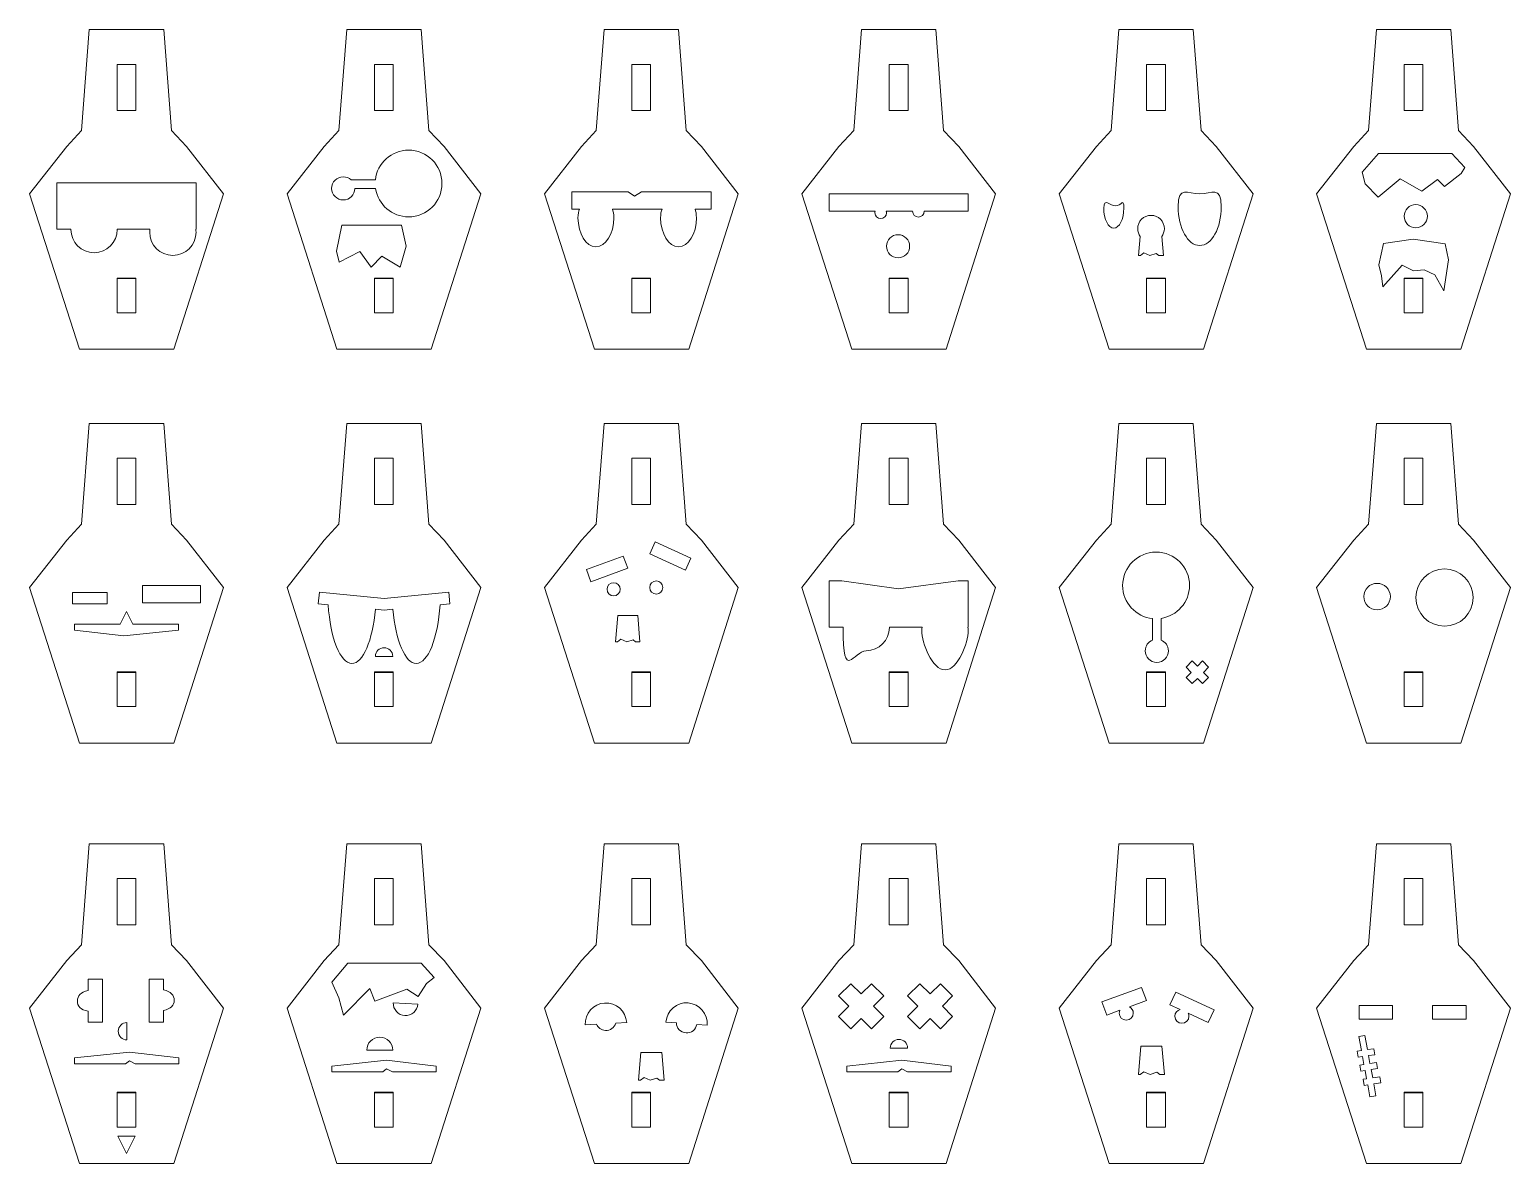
# Model space of a CAD drawing. Header units: inches. Extents: x 12 to 139, y 37 to 135.
import ezdxf

# ---------------------------------------------------------------- set-up
doc = ezdxf.new("R2010")
doc.units = ezdxf.units.IN
doc.header["$MEASUREMENT"] = 0
doc.layers.add('Layer 2', color=7, linetype='Continuous')

# ---------------------------------------------------------------- blocks, each defined once
blk = doc.blocks.new('block 3')
at = {"layer": 'Layer 2', "color": 250, "lineweight": 9}
blk.add_open_spline([(26.02, 121.93), (26.02, 121.93), (14.02, 121.93), (14.02, 121.93), (14.02, 121.93), (14.02, 117.93), (14.02, 117.93), (14.02, 117.93), (15.22, 117.93), (15.22, 117.93), (15.22, 117.92), (15.22, 117.91), (15.22, 117.9), (15.22, 116.8), (16.11, 115.9), (17.22, 115.9), (18.32, 115.9), (19.22, 116.8), (19.22, 117.9), (19.22, 117.91), (19.21, 117.92), (19.21, 117.93), (19.21, 117.93), (22.04, 117.93), (22.04, 117.93), (22.03, 117.84), (22.02, 117.75), (22.02, 117.66), (22.02, 116.55), (22.92, 115.66), (24.02, 115.66), (25.12, 115.66), (26.02, 116.55), (26.02, 117.66), (26.02, 117.75), (26.01, 117.84), (26, 117.93), (26, 117.93), (26.02, 117.93), (26.02, 117.93), (26.02, 117.93), (26.02, 121.93), (26.02, 121.93)], degree=3, knots=[0, 0, 0, 0, 1, 1, 1, 2, 2, 2, 3, 3, 3, 4, 4, 4, 5, 5, 5, 6, 6, 6, 7, 7, 7, 8, 8, 8, 9, 9, 9, 10, 10, 10, 11, 11, 11, 12, 12, 12, 13, 13, 13, 14, 14, 14, 14], dxfattribs=at)
blk = doc.blocks.new('block 2')
at = {"layer": 'Layer 2', "color": 250, "lineweight": 9}
for points in [[(16.14, 126.44), (16.81, 135.15)], [(16.81, 135.15), (23.23, 135.15)], [(23.23, 135.15), (23.9, 126.44)], [(20.83, 132.15), (19.21, 132.15)], [(19.21, 132.15), (19.21, 128.17)], [(20.83, 128.17), (20.83, 132.15)], [(19.21, 128.17), (20.83, 128.17)], [(14.87, 125.06), (16.14, 126.44)], [(23.9, 126.44), (25.21, 125.06)], [(11.66, 120.97), (14.87, 125.06)], [(25.21, 125.06), (28.38, 120.97)], [(15.96, 107.57), (11.66, 120.97)], [(28.38, 120.97), (24.11, 107.57)], [(19.21, 110.71), (19.21, 113.7)], [(19.21, 113.7), (20.83, 113.7)], [(19.21, 113.67), (20.83, 113.67)], [(20.83, 113.7), (20.83, 110.71)], [(20.83, 110.71), (19.21, 110.71)], [(24.11, 107.57), (15.96, 107.57)]]:
    blk.add_lwpolyline(points, dxfattribs=at)
at = {"layer": 'Layer 2'}
blk.add_blockref('block 3', (0, 0), dxfattribs=at)
blk = doc.blocks.new('block 5')
at = {"layer": 'Layer 2', "color": 250, "lineweight": 9}
blk.add_lwpolyline([(38.61, 118.27), (43.75, 118.27), (44.14, 116.46), (43.64, 114.64), (42.04, 115.6), (41.14, 114.64), (40.15, 115.99), (38.36, 115.07), (38.14, 116.03), (38.61, 118.27)], dxfattribs=at)
blk.add_open_spline([(44.36, 124.75), (42.88, 124.75), (41.65, 123.62), (41.5, 122.18), (41.5, 122.18), (39.41, 122.18), (39.41, 122.18), (39.23, 122.35), (38.99, 122.45), (38.72, 122.45), (38.17, 122.45), (37.72, 122.01), (37.72, 121.45), (37.72, 120.9), (38.17, 120.45), (38.72, 120.45), (39.27, 120.45), (39.71, 120.89), (39.72, 121.44), (39.72, 121.44), (41.52, 121.44), (41.52, 121.44), (41.73, 120.05), (42.92, 118.99), (44.36, 118.99), (45.96, 118.99), (47.24, 120.28), (47.24, 121.87), (47.24, 123.46), (45.96, 124.75), (44.36, 124.75)], degree=3, knots=[0, 0, 0, 0, 1, 1, 1, 2, 2, 2, 3, 3, 3, 4, 4, 4, 5, 5, 5, 6, 6, 6, 7, 7, 7, 8, 8, 8, 9, 9, 9, 10, 10, 10, 10], dxfattribs=at)
blk = doc.blocks.new('block 4')
at = {"layer": 'Layer 2', "color": 250, "lineweight": 9}
for points in [[(38.35, 126.44), (39.02, 135.15)], [(39.02, 135.15), (45.44, 135.15)], [(45.44, 135.15), (46.11, 126.44)], [(43.04, 132.15), (41.42, 132.15)], [(41.42, 132.15), (41.42, 128.17)], [(43.04, 128.17), (43.04, 132.15)], [(41.42, 128.17), (43.04, 128.17)], [(37.08, 125.06), (38.35, 126.44)], [(46.11, 126.44), (47.42, 125.06)], [(33.87, 120.97), (37.08, 125.06)], [(47.42, 125.06), (50.59, 120.97)], [(38.17, 107.57), (33.87, 120.97)], [(50.59, 120.97), (46.32, 107.57)], [(41.42, 110.71), (41.42, 113.7)], [(41.42, 113.7), (43.04, 113.7)], [(41.42, 113.67), (43.04, 113.67)], [(43.04, 113.7), (43.04, 110.71)], [(43.04, 110.71), (41.42, 110.71)], [(46.32, 107.57), (38.17, 107.57)]]:
    blk.add_lwpolyline(points, dxfattribs=at)
at = {"layer": 'Layer 2'}
blk.add_blockref('block 5', (0, 0), dxfattribs=at)
blk = doc.blocks.new('block 7')
at = {"layer": 'Layer 2', "color": 250, "lineweight": 9}
blk.add_open_spline([(70.46, 121.15), (70.46, 121.15), (64.45, 121.15), (64.45, 121.15), (64.45, 121.15), (63.87, 120.79), (63.87, 120.79), (63.87, 120.79), (63.3, 121.15), (63.3, 121.15), (63.3, 121.15), (58.46, 121.15), (58.46, 121.15), (58.46, 121.15), (58.46, 119.65), (58.46, 119.65), (58.46, 119.65), (59.1, 119.65), (59.1, 119.65), (59.02, 119.48), (58.98, 119.25), (58.98, 118.91), (58.98, 117.53), (59.67, 116.41), (60.52, 116.41), (61.38, 116.41), (62.07, 117.53), (62.07, 118.91), (62.07, 119.25), (62.02, 119.48), (61.95, 119.65), (61.95, 119.65), (66.23, 119.65), (66.23, 119.65), (66.15, 119.48), (66.11, 119.25), (66.11, 118.91), (66.11, 117.53), (66.8, 116.41), (67.65, 116.41), (68.51, 116.41), (69.2, 117.53), (69.2, 118.91), (69.2, 119.25), (69.15, 119.48), (69.08, 119.65), (69.08, 119.65), (70.46, 119.65), (70.46, 119.65), (70.46, 119.65), (70.46, 121.15), (70.46, 121.15)], degree=3, knots=[0, 0, 0, 0, 1, 1, 1, 2, 2, 2, 3, 3, 3, 4, 4, 4, 5, 5, 5, 6, 6, 6, 7, 7, 7, 8, 8, 8, 9, 9, 9, 10, 10, 10, 11, 11, 11, 12, 12, 12, 13, 13, 13, 14, 14, 14, 15, 15, 15, 16, 16, 16, 17, 17, 17, 17], dxfattribs=at)
blk = doc.blocks.new('block 6')
at = {"layer": 'Layer 2', "color": 250, "lineweight": 9}
for points in [[(60.56, 126.44), (61.23, 135.15)], [(61.23, 135.15), (67.65, 135.15)], [(67.65, 135.15), (68.32, 126.44)], [(65.25, 132.15), (63.63, 132.15)], [(63.63, 132.15), (63.63, 128.17)], [(65.25, 128.17), (65.25, 132.15)], [(63.63, 128.17), (65.25, 128.17)], [(59.29, 125.06), (60.56, 126.44)], [(68.32, 126.44), (69.63, 125.06)], [(56.08, 120.97), (59.29, 125.06)], [(69.63, 125.06), (72.8, 120.97)], [(60.39, 107.57), (56.08, 120.97)], [(72.8, 120.97), (68.53, 107.57)], [(63.63, 110.71), (63.63, 113.7)], [(63.63, 113.7), (65.25, 113.7)], [(63.63, 113.67), (65.25, 113.67)], [(65.25, 113.7), (65.25, 110.71)], [(65.25, 110.71), (63.63, 110.71)], [(68.53, 107.57), (60.39, 107.57)]]:
    blk.add_lwpolyline(points, dxfattribs=at)
at = {"layer": 'Layer 2'}
blk.add_blockref('block 7', (0, 0), dxfattribs=at)
blk = doc.blocks.new('block 9')
at = {"layer": 'Layer 2', "color": 250, "lineweight": 9}
for points, knots in [([(92.65, 120.97), (92.65, 120.97), (80.65, 120.97), (80.65, 120.97), (80.65, 120.97), (80.65, 119.47), (80.65, 119.47), (80.65, 119.47), (84.62, 119.47), (84.62, 119.47), (84.6, 119.43), (84.6, 119.39), (84.6, 119.34), (84.6, 119.06), (84.82, 118.84), (85.1, 118.84), (85.37, 118.84), (85.6, 119.06), (85.6, 119.34), (85.6, 119.39), (85.59, 119.43), (85.58, 119.47), (85.58, 119.47), (87.85, 119.47), (87.85, 119.47), (87.85, 119.2), (88.07, 118.97), (88.35, 118.97), (88.62, 118.97), (88.85, 119.2), (88.85, 119.47), (88.85, 119.47), (92.65, 119.47), (92.65, 119.47), (92.65, 119.47), (92.65, 120.97), (92.65, 120.97)], [0, 0, 0, 0, 1, 1, 1, 2, 2, 2, 3, 3, 3, 4, 4, 4, 5, 5, 5, 6, 6, 6, 7, 7, 7, 8, 8, 8, 9, 9, 9, 10, 10, 10, 11, 11, 11, 12, 12, 12, 12]), ([(87.6, 116.46), (87.6, 115.9), (87.15, 115.46), (86.6, 115.46), (86.04, 115.46), (85.6, 115.9), (85.6, 116.46), (85.6, 117.01), (86.04, 117.45), (86.6, 117.45), (87.15, 117.45), (87.6, 117.01), (87.6, 116.46)], [0, 0, 0, 0, 1, 1, 1, 2, 2, 2, 3, 3, 3, 4, 4, 4, 4])]:
    blk.add_open_spline(points, degree=3, knots=knots, dxfattribs=at)
blk = doc.blocks.new('block 8')
at = {"layer": 'Layer 2', "color": 250, "lineweight": 9}
for points in [[(82.77, 126.44), (83.44, 135.15)], [(83.44, 135.15), (89.86, 135.15)], [(89.86, 135.15), (90.53, 126.44)], [(87.47, 132.15), (85.84, 132.15)], [(85.84, 132.15), (85.84, 128.17)], [(87.47, 128.17), (87.47, 132.15)], [(85.84, 128.17), (87.47, 128.17)], [(81.5, 125.06), (82.77, 126.44)], [(90.53, 126.44), (91.84, 125.06)], [(78.29, 120.97), (81.5, 125.06)], [(91.84, 125.06), (95.01, 120.97)], [(82.6, 107.57), (78.29, 120.97)], [(95.01, 120.97), (90.75, 107.57)], [(85.84, 110.71), (85.84, 113.7)], [(85.84, 113.7), (87.47, 113.7)], [(85.84, 113.67), (87.47, 113.67)], [(87.47, 113.7), (87.47, 110.71)], [(87.47, 110.71), (85.84, 110.71)], [(90.75, 107.57), (82.6, 107.57)]]:
    blk.add_lwpolyline(points, dxfattribs=at)
at = {"layer": 'Layer 2'}
blk.add_blockref('block 9', (0, 0), dxfattribs=at)
blk = doc.blocks.new('block 10')
at = {"layer": 'Layer 2', "color": 250, "lineweight": 9}
for points in [[(104.98, 126.44), (105.65, 135.15)], [(105.65, 135.15), (112.07, 135.15)], [(112.07, 135.15), (112.75, 126.44)], [(109.68, 132.15), (108.05, 132.15)], [(108.05, 132.15), (108.05, 128.17)], [(109.68, 128.17), (109.68, 132.15)], [(108.05, 128.17), (109.68, 128.17)], [(103.71, 125.06), (104.98, 126.44)], [(112.75, 126.44), (114.05, 125.06)], [(100.5, 120.97), (103.71, 125.06)], [(114.05, 125.06), (117.23, 120.97)], [(104.81, 107.57), (100.5, 120.97)], [(117.23, 120.97), (112.96, 107.57)], [(108.05, 110.71), (108.05, 113.7)], [(108.05, 113.7), (109.68, 113.7)], [(108.05, 113.67), (109.68, 113.67)], [(109.68, 113.7), (109.68, 110.71)], [(109.68, 110.71), (108.05, 110.71)], [(112.96, 107.57), (104.81, 107.57)]]:
    blk.add_lwpolyline(points, dxfattribs=at)
for points, knots in [([(114.49, 119.87), (114.49, 118.02), (113.66, 116.52), (112.63, 116.52), (111.6, 116.52), (110.77, 118.02), (110.77, 119.87), (110.77, 121.73), (111.6, 120.98), (112.63, 120.98), (113.66, 120.98), (114.49, 121.73), (114.49, 119.87)], [0, 0, 0, 0, 1, 1, 1, 2, 2, 2, 3, 3, 3, 4, 4, 4, 4]), ([(106.08, 119.74), (106.08, 118.79), (105.69, 118.02), (105.21, 118.02), (104.74, 118.02), (104.35, 118.79), (104.35, 119.74), (104.35, 120.69), (104.9, 119.93), (105.38, 119.93), (105.85, 119.93), (106.08, 120.69), (106.08, 119.74)], [0, 0, 0, 0, 1, 1, 1, 2, 2, 2, 3, 3, 3, 4, 4, 4, 4]), ([(109.58, 117.97), (109.58, 118.6), (109.06, 119.12), (108.43, 119.12), (107.79, 119.12), (107.28, 118.6), (107.28, 117.97), (107.28, 117.71), (107.36, 117.48), (107.5, 117.29), (107.5, 117.29), (107.36, 115.67), (107.36, 115.67), (107.36, 115.67), (107.51, 115.67), (107.51, 115.67), (107.51, 115.67), (107.82, 115.88), (107.82, 115.88), (107.82, 115.88), (108.32, 115.67), (108.32, 115.67), (108.32, 115.67), (108.88, 115.83), (108.88, 115.83), (108.88, 115.83), (109.11, 115.67), (109.11, 115.67), (109.11, 115.67), (109.49, 115.67), (109.49, 115.67), (109.49, 115.67), (109.35, 117.29), (109.35, 117.29), (109.49, 117.48), (109.58, 117.71), (109.58, 117.97)], [0, 0, 0, 0, 1, 1, 1, 2, 2, 2, 3, 3, 3, 4, 4, 4, 5, 5, 5, 6, 6, 6, 7, 7, 7, 8, 8, 8, 9, 9, 9, 10, 10, 10, 11, 11, 11, 12, 12, 12, 12])]:
    blk.add_open_spline(points, degree=3, knots=knots, dxfattribs=at)
blk = doc.blocks.new('block 12')
at = {"layer": 'Layer 2', "color": 250, "lineweight": 9}
for points in [[(26.4, 85.68), (21.4, 85.68), (21.4, 87.18), (26.4, 87.18), (26.4, 85.68)], [(18.35, 85.58), (15.35, 85.58), (15.35, 86.58), (18.35, 86.58), (18.35, 85.58)], [(20.57, 83.83), (20.02, 84.94), (19.47, 83.83), (15.52, 83.83), (15.52, 83.33), (19.79, 82.83), (24.52, 83.33), (24.52, 83.83), (20.57, 83.83)]]:
    blk.add_lwpolyline(points, dxfattribs=at)
blk = doc.blocks.new('block 11')
at = {"layer": 'Layer 2', "color": 250, "lineweight": 9}
for points in [[(16.14, 92.46), (16.81, 101.17)], [(16.81, 101.17), (23.23, 101.17)], [(23.23, 101.17), (23.9, 92.46)], [(20.83, 98.17), (19.21, 98.17)], [(19.21, 98.17), (19.21, 94.18)], [(20.83, 94.18), (20.83, 98.17)], [(19.21, 94.18), (20.83, 94.18)], [(14.87, 91.08), (16.14, 92.46)], [(23.9, 92.46), (25.21, 91.08)], [(11.66, 86.99), (14.87, 91.08)], [(25.21, 91.08), (28.38, 86.99)], [(15.96, 73.58), (11.66, 86.99)], [(28.38, 86.99), (24.11, 73.58)], [(19.21, 76.72), (19.21, 79.72)], [(19.21, 79.72), (20.83, 79.72)], [(19.21, 79.68), (20.83, 79.68)], [(20.83, 79.72), (20.83, 76.72)], [(20.83, 76.72), (19.21, 76.72)], [(24.11, 73.58), (15.96, 73.58)]]:
    blk.add_lwpolyline(points, dxfattribs=at)
at = {"layer": 'Layer 2'}
blk.add_blockref('block 12', (0, 0), dxfattribs=at)
blk = doc.blocks.new('block 14')
at = {"layer": 'Layer 2', "color": 250, "lineweight": 9}
for points, knots in [([(47.84, 86.59), (47.84, 86.59), (42.25, 86.06), (42.25, 86.06), (42.25, 86.06), (36.66, 86.59), (36.66, 86.59), (36.66, 86.59), (36.56, 85.59), (36.56, 85.59), (36.56, 85.59), (37.42, 85.51), (37.42, 85.51), (37.62, 82.62), (38.46, 80.45), (39.47, 80.45), (40.44, 80.45), (41.25, 82.43), (41.5, 85.13), (41.5, 85.13), (42.25, 85.06), (42.25, 85.06), (42.25, 85.06), (43, 85.13), (43, 85.13), (43.25, 82.43), (44.06, 80.45), (45.03, 80.45), (46.04, 80.45), (46.88, 82.62), (47.08, 85.51), (47.08, 85.51), (47.93, 85.59), (47.93, 85.59), (47.93, 85.59), (47.84, 86.59), (47.84, 86.59)], [0, 0, 0, 0, 1, 1, 1, 2, 2, 2, 3, 3, 3, 4, 4, 4, 5, 5, 5, 6, 6, 6, 7, 7, 7, 8, 8, 8, 9, 9, 9, 10, 10, 10, 11, 11, 11, 12, 12, 12, 12]), ([(43, 81.06), (43, 81.06), (41.5, 81.06), (41.5, 81.06), (41.5, 81.48), (41.84, 81.81), (42.25, 81.81), (42.66, 81.81), (43, 81.48), (43, 81.06)], [0, 0, 0, 0, 1, 1, 1, 2, 2, 2, 3, 3, 3, 3])]:
    blk.add_open_spline(points, degree=3, knots=knots, dxfattribs=at)
blk = doc.blocks.new('block 13')
at = {"layer": 'Layer 2', "color": 250, "lineweight": 9}
for points in [[(38.35, 92.46), (39.02, 101.17)], [(39.02, 101.17), (45.44, 101.17)], [(45.44, 101.17), (46.11, 92.46)], [(43.04, 98.17), (41.42, 98.17)], [(41.42, 98.17), (41.42, 94.18)], [(43.04, 94.18), (43.04, 98.17)], [(41.42, 94.18), (43.04, 94.18)], [(37.08, 91.08), (38.35, 92.46)], [(46.11, 92.46), (47.42, 91.08)], [(33.87, 86.99), (37.08, 91.08)], [(47.42, 91.08), (50.59, 86.99)], [(38.17, 73.58), (33.87, 86.99)], [(50.59, 86.99), (46.32, 73.58)], [(41.42, 76.72), (41.42, 79.72)], [(41.42, 79.72), (43.04, 79.72)], [(41.42, 79.68), (43.04, 79.68)], [(43.04, 79.72), (43.04, 76.72)], [(43.04, 76.72), (41.42, 76.72)], [(46.32, 73.58), (38.17, 73.58)]]:
    blk.add_lwpolyline(points, dxfattribs=at)
at = {"layer": 'Layer 2'}
blk.add_blockref('block 14', (0, 0), dxfattribs=at)
blk = doc.blocks.new('block 16')
at = {"layer": 'Layer 2', "color": 250, "lineweight": 9}
for points in [[(65.65, 90.95), (68.73, 89.53), (68.25, 88.5), (65.17, 89.92), (65.65, 90.95)], [(63.28, 88.66), (60.09, 87.49), (59.7, 88.55), (62.89, 89.72), (63.28, 88.66)], [(64.32, 82.32), (63.95, 82.32), (63.73, 82.48), (63.18, 82.32), (62.68, 82.53), (62.38, 82.32), (62.23, 82.32), (62.43, 84.59), (64.13, 84.59), (64.32, 82.32)]]:
    blk.add_lwpolyline(points, dxfattribs=at)
for points in [[(62.62, 86.85), (62.62, 86.54), (62.37, 86.28), (62.05, 86.28), (61.74, 86.28), (61.49, 86.54), (61.49, 86.85), (61.49, 87.16), (61.74, 87.42), (62.05, 87.42), (62.37, 87.42), (62.62, 87.16), (62.62, 86.85)], [(66.3, 87), (66.3, 86.69), (66.05, 86.43), (65.74, 86.43), (65.42, 86.43), (65.17, 86.69), (65.17, 87), (65.17, 87.31), (65.42, 87.57), (65.74, 87.57), (66.05, 87.57), (66.3, 87.31), (66.3, 87)]]:
    blk.add_open_spline(points, degree=3, knots=[0, 0, 0, 0, 1, 1, 1, 2, 2, 2, 3, 3, 3, 4, 4, 4, 4], dxfattribs=at)
blk = doc.blocks.new('block 15')
at = {"layer": 'Layer 2', "color": 250, "lineweight": 9}
for points in [[(60.56, 92.46), (61.23, 101.17)], [(61.23, 101.17), (67.65, 101.17)], [(67.65, 101.17), (68.32, 92.46)], [(65.25, 98.17), (63.63, 98.17)], [(63.63, 98.17), (63.63, 94.18)], [(65.25, 94.18), (65.25, 98.17)], [(63.63, 94.18), (65.25, 94.18)], [(59.29, 91.08), (60.56, 92.46)], [(68.32, 92.46), (69.63, 91.08)], [(56.08, 86.99), (59.29, 91.08)], [(69.63, 91.08), (72.8, 86.99)], [(60.39, 73.58), (56.08, 86.99)], [(72.8, 86.99), (68.53, 73.58)], [(63.63, 76.72), (63.63, 79.72)], [(63.63, 79.72), (65.25, 79.72)], [(63.63, 79.68), (65.25, 79.68)], [(65.25, 79.72), (65.25, 76.72)], [(65.25, 76.72), (63.63, 76.72)], [(68.53, 73.58), (60.39, 73.58)]]:
    blk.add_lwpolyline(points, dxfattribs=at)
at = {"layer": 'Layer 2'}
blk.add_blockref('block 16', (0, 0), dxfattribs=at)
blk = doc.blocks.new('block 18')
at = {"layer": 'Layer 2', "color": 250, "lineweight": 9}
blk.add_open_spline([(92.65, 87.57), (92.65, 87.57), (91.79, 87.57), (91.79, 87.57), (91.79, 87.57), (86.65, 86.89), (86.65, 86.89), (86.65, 86.89), (81.74, 87.57), (81.74, 87.57), (81.74, 87.57), (80.65, 87.57), (80.65, 87.57), (80.65, 87.57), (80.65, 83.57), (80.65, 83.57), (80.65, 83.57), (81.85, 83.57), (81.85, 83.57), (81.85, 83.56), (81.85, 83.55), (81.85, 83.54), (81.85, 78.68), (82.75, 81.54), (83.85, 81.54), (84.95, 81.54), (85.85, 82.44), (85.85, 83.54), (85.85, 83.55), (85.85, 83.56), (85.85, 83.57), (85.85, 83.57), (88.67, 83.57), (88.67, 83.57), (88.66, 83.48), (88.65, 83.39), (88.65, 83.3), (88.65, 82.2), (89.55, 79.89), (90.65, 79.89), (91.76, 79.89), (92.65, 82.2), (92.65, 83.3), (92.65, 83.39), (92.65, 83.48), (92.63, 83.57), (92.63, 83.57), (92.65, 83.57), (92.65, 83.57), (92.65, 83.57), (92.65, 87.57), (92.65, 87.57)], degree=3, knots=[0, 0, 0, 0, 1, 1, 1, 2, 2, 2, 3, 3, 3, 4, 4, 4, 5, 5, 5, 6, 6, 6, 7, 7, 7, 8, 8, 8, 9, 9, 9, 10, 10, 10, 11, 11, 11, 12, 12, 12, 13, 13, 13, 14, 14, 14, 15, 15, 15, 16, 16, 16, 17, 17, 17, 17], dxfattribs=at)
blk = doc.blocks.new('block 17')
at = {"layer": 'Layer 2', "color": 250, "lineweight": 9}
for points in [[(82.77, 92.46), (83.44, 101.17)], [(83.44, 101.17), (89.86, 101.17)], [(89.86, 101.17), (90.53, 92.46)], [(87.47, 98.17), (85.84, 98.17)], [(85.84, 98.17), (85.84, 94.18)], [(87.47, 94.18), (87.47, 98.17)], [(85.84, 94.18), (87.47, 94.18)], [(81.5, 91.08), (82.77, 92.46)], [(90.53, 92.46), (91.84, 91.08)], [(78.29, 86.99), (81.5, 91.08)], [(91.84, 91.08), (95.01, 86.99)], [(82.6, 73.58), (78.29, 86.99)], [(95.01, 86.99), (90.75, 73.58)], [(85.84, 76.72), (85.84, 79.72)], [(85.84, 79.72), (87.47, 79.72)], [(85.84, 79.68), (87.47, 79.68)], [(87.47, 79.72), (87.47, 76.72)], [(87.47, 76.72), (85.84, 76.72)], [(90.75, 73.58), (82.6, 73.58)]]:
    blk.add_lwpolyline(points, dxfattribs=at)
at = {"layer": 'Layer 2'}
blk.add_blockref('block 18', (0, 0), dxfattribs=at)
blk = doc.blocks.new('block 20')
at = {"layer": 'Layer 2', "color": 250, "lineweight": 9}
blk.add_lwpolyline([(113.4, 80.13), (112.87, 80.66), (112.43, 80.21), (111.99, 80.66), (111.46, 80.13), (111.9, 79.68), (111.46, 79.24), (111.99, 78.71), (112.43, 79.15), (112.87, 78.71), (113.4, 79.24), (112.96, 79.68), (113.4, 80.13)], dxfattribs=at)
blk.add_open_spline([(111.75, 87.18), (111.75, 88.77), (110.46, 90.06), (108.86, 90.06), (107.27, 90.06), (105.98, 88.77), (105.98, 87.18), (105.98, 85.7), (107.11, 84.47), (108.56, 84.32), (108.56, 84.32), (108.56, 82.47), (108.56, 82.47), (108.19, 82.32), (107.93, 81.96), (107.93, 81.54), (107.93, 80.99), (108.37, 80.54), (108.93, 80.54), (109.48, 80.54), (109.93, 80.99), (109.93, 81.54), (109.93, 81.96), (109.66, 82.32), (109.29, 82.47), (109.29, 82.47), (109.29, 84.34), (109.29, 84.34), (110.68, 84.54), (111.75, 85.74), (111.75, 87.18)], degree=3, knots=[0, 0, 0, 0, 1, 1, 1, 2, 2, 2, 3, 3, 3, 4, 4, 4, 5, 5, 5, 6, 6, 6, 7, 7, 7, 8, 8, 8, 9, 9, 9, 10, 10, 10, 10], dxfattribs=at)
blk = doc.blocks.new('block 19')
at = {"layer": 'Layer 2', "color": 250, "lineweight": 9}
for points in [[(104.98, 92.46), (105.65, 101.17)], [(105.65, 101.17), (112.07, 101.17)], [(112.07, 101.17), (112.75, 92.46)], [(109.68, 98.17), (108.05, 98.17)], [(108.05, 98.17), (108.05, 94.18)], [(109.68, 94.18), (109.68, 98.17)], [(108.05, 94.18), (109.68, 94.18)], [(103.71, 91.08), (104.98, 92.46)], [(112.75, 92.46), (114.05, 91.08)], [(100.5, 86.99), (103.71, 91.08)], [(114.05, 91.08), (117.23, 86.99)], [(104.81, 73.58), (100.5, 86.99)], [(117.23, 86.99), (112.96, 73.58)], [(108.05, 76.72), (108.05, 79.72)], [(108.05, 79.72), (109.68, 79.72)], [(108.05, 79.68), (109.68, 79.68)], [(109.68, 79.72), (109.68, 76.72)], [(109.68, 76.72), (108.05, 76.72)], [(112.96, 73.58), (104.81, 73.58)]]:
    blk.add_lwpolyline(points, dxfattribs=at)
at = {"layer": 'Layer 2'}
blk.add_blockref('block 20', (0, 0), dxfattribs=at)
blk = doc.blocks.new('block 22')
at = {"layer": 'Layer 2', "color": 250, "lineweight": 9}
for points in [[(15.54, 46.4), (20.27, 46.9), (24.54, 46.4), (24.54, 45.9), (20.76, 45.9), (20.27, 46.16), (19.94, 45.9), (15.54, 45.9), (15.54, 46.4)], [(19.27, 39.64), (20.77, 39.64), (20.02, 38.14), (19.27, 39.64)]]:
    blk.add_lwpolyline(points, dxfattribs=at)
for points, knots in [([(16.71, 53.21), (16.71, 53.21), (16.71, 52.21), (16.71, 52.21), (16.07, 52.1), (15.78, 51.75), (15.78, 51.32), (15.77, 50.9), (16.07, 50.54), (16.71, 50.43), (16.71, 50.43), (16.71, 49.5), (16.71, 49.5), (16.71, 49.5), (17.94, 49.5), (17.94, 49.5), (17.94, 49.5), (17.94, 53.21), (17.94, 53.21), (17.94, 53.21), (16.71, 53.21), (16.71, 53.21)], [0, 0, 0, 0, 1, 1, 1, 2, 2, 2, 3, 3, 3, 4, 4, 4, 5, 5, 5, 6, 6, 6, 7, 7, 7, 7]), ([(24.14, 51.38), (24.14, 51.81), (23.85, 52.16), (23.21, 52.28), (23.21, 52.28), (23.21, 53.21), (23.21, 53.21), (23.21, 53.21), (21.97, 53.21), (21.97, 53.21), (21.97, 53.21), (21.97, 49.5), (21.97, 49.5), (21.97, 49.5), (23.21, 49.5), (23.21, 49.5), (23.21, 49.5), (23.21, 50.5), (23.21, 50.5), (23.85, 50.61), (24.14, 50.96), (24.14, 51.38)], [0, 0, 0, 0, 1, 1, 1, 2, 2, 2, 3, 3, 3, 4, 4, 4, 5, 5, 5, 6, 6, 6, 7, 7, 7, 7]), ([(20.06, 49.46), (20.06, 49.46), (20.06, 47.96), (20.06, 47.96), (19.65, 47.96), (19.31, 48.29), (19.31, 48.71), (19.31, 49.12), (19.65, 49.46), (20.06, 49.46)], [0, 0, 0, 0, 1, 1, 1, 2, 2, 2, 3, 3, 3, 3])]:
    blk.add_open_spline(points, degree=3, knots=knots, dxfattribs=at)
blk = doc.blocks.new('block 21')
at = {"layer": 'Layer 2', "color": 250, "lineweight": 9}
for points in [[(16.14, 56.17), (16.81, 64.89)], [(16.81, 64.89), (23.23, 64.89)], [(23.23, 64.89), (23.9, 56.17)], [(20.83, 61.89), (19.21, 61.89)], [(19.21, 61.89), (19.21, 57.9)], [(20.83, 57.9), (20.83, 61.89)], [(19.21, 57.9), (20.83, 57.9)], [(14.87, 54.8), (16.14, 56.17)], [(23.9, 56.17), (25.21, 54.8)], [(11.66, 50.71), (14.87, 54.8)], [(25.21, 54.8), (28.38, 50.71)], [(15.96, 37.3), (11.66, 50.71)], [(28.38, 50.71), (24.11, 37.3)], [(19.21, 40.44), (19.21, 43.44)], [(19.21, 43.44), (20.83, 43.44)], [(19.21, 43.4), (20.83, 43.4)], [(20.83, 43.44), (20.83, 40.44)], [(20.83, 40.44), (19.21, 40.44)], [(24.11, 37.3), (15.96, 37.3)]]:
    blk.add_lwpolyline(points, dxfattribs=at)
at = {"layer": 'Layer 2'}
blk.add_blockref('block 22', (0, 0), dxfattribs=at)
blk = doc.blocks.new('block 24')
at = {"layer": 'Layer 2', "color": 250, "lineweight": 9}
for points in [[(39.12, 54.57), (45.44, 54.57), (46.57, 53.34), (45.92, 52.83), (45.19, 51.7), (44.22, 52.33), (41.46, 51.3), (41.02, 52.38), (38.75, 50.09), (38.34, 51.59), (37.73, 52.94), (39.12, 54.57)], [(37.73, 45.7), (42.47, 46.2), (46.73, 45.7), (46.73, 45.2), (42.96, 45.2), (42.47, 45.46), (42.13, 45.2), (37.73, 45.2), (37.73, 45.7)]]:
    blk.add_lwpolyline(points, dxfattribs=at)
for points in [[(43.04, 51.17), (43.04, 51.17), (45.16, 51.05), (45.16, 51.05), (45.12, 50.46), (44.62, 50.02), (44.04, 50.05), (43.46, 50.09), (43.01, 50.59), (43.04, 51.17)], [(43, 47.06), (43, 47.06), (40.75, 47.06), (40.75, 47.06), (40.75, 47.69), (41.26, 48.19), (41.88, 48.19), (42.5, 48.19), (43, 47.69), (43, 47.06)]]:
    blk.add_open_spline(points, degree=3, knots=[0, 0, 0, 0, 1, 1, 1, 2, 2, 2, 3, 3, 3, 3], dxfattribs=at)
blk = doc.blocks.new('block 23')
at = {"layer": 'Layer 2', "color": 250, "lineweight": 9}
for points in [[(38.35, 56.17), (39.02, 64.89)], [(39.02, 64.89), (45.44, 64.89)], [(45.44, 64.89), (46.11, 56.17)], [(43.04, 61.89), (41.42, 61.89)], [(41.42, 61.89), (41.42, 57.9)], [(43.04, 57.9), (43.04, 61.89)], [(41.42, 57.9), (43.04, 57.9)], [(37.08, 54.8), (38.35, 56.17)], [(46.11, 56.17), (47.42, 54.8)], [(33.87, 50.71), (37.08, 54.8)], [(47.42, 54.8), (50.59, 50.71)], [(38.17, 37.3), (33.87, 50.71)], [(50.59, 50.71), (46.32, 37.3)], [(41.42, 40.44), (41.42, 43.44)], [(41.42, 43.44), (43.04, 43.44)], [(41.42, 43.4), (43.04, 43.4)], [(43.04, 43.44), (43.04, 40.44)], [(43.04, 40.44), (41.42, 40.44)], [(46.32, 37.3), (38.17, 37.3)]]:
    blk.add_lwpolyline(points, dxfattribs=at)
at = {"layer": 'Layer 2'}
blk.add_blockref('block 24', (0, 0), dxfattribs=at)
blk = doc.blocks.new('block 26')
at = {"layer": 'Layer 2', "color": 250, "lineweight": 9}
blk.add_lwpolyline([(66.41, 44.49), (66.02, 44.49), (65.78, 44.66), (65.2, 44.49), (64.68, 44.72), (64.36, 44.49), (64.2, 44.49), (64.41, 46.88), (66.2, 46.88), (66.41, 44.49)], dxfattribs=at)
for points in [[(63.18, 49.46), (63.12, 50.45), (62.27, 51.2), (61.28, 51.14), (60.3, 51.09), (59.55, 50.24), (59.6, 49.25), (59.6, 49.25), (60.57, 49.31), (60.57, 49.31), (60.71, 49.01), (60.99, 48.8), (61.34, 48.78), (61.76, 48.75), (62.12, 49.02), (62.24, 49.41), (62.24, 49.41), (63.18, 49.46), (63.18, 49.46)], [(70.14, 49.23), (70.21, 50.21), (69.47, 51.07), (68.49, 51.15), (67.5, 51.23), (66.64, 50.49), (66.57, 49.5), (66.57, 49.5), (67.47, 49.43), (67.47, 49.43), (67.47, 48.97), (67.83, 48.59), (68.3, 48.56), (68.76, 48.53), (69.15, 48.86), (69.23, 49.3), (69.23, 49.3), (70.14, 49.23), (70.14, 49.23)]]:
    blk.add_open_spline(points, degree=3, knots=[0, 0, 0, 0, 1, 1, 1, 2, 2, 2, 3, 3, 3, 4, 4, 4, 5, 5, 5, 6, 6, 6, 6], dxfattribs=at)
blk = doc.blocks.new('block 25')
at = {"layer": 'Layer 2', "color": 250, "lineweight": 9}
for points in [[(60.56, 56.17), (61.23, 64.89)], [(61.23, 64.89), (67.65, 64.89)], [(67.65, 64.89), (68.32, 56.17)], [(65.25, 61.89), (63.63, 61.89)], [(63.63, 61.89), (63.63, 57.9)], [(65.25, 57.9), (65.25, 61.89)], [(63.63, 57.9), (65.25, 57.9)], [(59.29, 54.8), (60.56, 56.17)], [(68.32, 56.17), (69.63, 54.8)], [(56.08, 50.71), (59.29, 54.8)], [(69.63, 54.8), (72.8, 50.71)], [(60.39, 37.3), (56.08, 50.71)], [(72.8, 50.71), (68.53, 37.3)], [(63.63, 40.44), (63.63, 43.44)], [(63.63, 43.44), (65.25, 43.44)], [(63.63, 43.4), (65.25, 43.4)], [(65.25, 43.44), (65.25, 40.44)], [(65.25, 40.44), (63.63, 40.44)], [(68.53, 37.3), (60.39, 37.3)]]:
    blk.add_lwpolyline(points, dxfattribs=at)
at = {"layer": 'Layer 2'}
blk.add_blockref('block 26', (0, 0), dxfattribs=at)
blk = doc.blocks.new('block 28')
at = {"layer": 'Layer 2', "color": 250, "lineweight": 9}
for points in [[(85.36, 51.75), (84.3, 52.81), (83.41, 51.92), (82.53, 52.81), (81.47, 51.75), (82.35, 50.86), (81.47, 49.98), (82.53, 48.92), (83.41, 49.8), (84.3, 48.92), (85.36, 49.98), (84.48, 50.86), (85.36, 51.75)], [(91.31, 51.75), (90.25, 52.81), (89.37, 51.92), (88.48, 52.81), (87.42, 51.75), (88.31, 50.86), (87.42, 49.98), (88.48, 48.92), (89.37, 49.8), (90.25, 48.92), (91.31, 49.98), (90.43, 50.86), (91.31, 51.75)], [(82.17, 45.7), (86.91, 46.2), (91.17, 45.7), (91.17, 45.2), (87.4, 45.2), (86.91, 45.46), (86.57, 45.2), (82.17, 45.2), (82.17, 45.7)]]:
    blk.add_lwpolyline(points, dxfattribs=at)
blk.add_open_spline([(87.42, 47.25), (87.42, 47.25), (85.92, 47.25), (85.92, 47.25), (85.92, 47.67), (86.26, 48), (86.67, 48), (87.09, 48), (87.42, 47.67), (87.42, 47.25)], degree=3, knots=[0, 0, 0, 0, 1, 1, 1, 2, 2, 2, 3, 3, 3, 3], dxfattribs=at)
blk = doc.blocks.new('block 27')
at = {"layer": 'Layer 2', "color": 250, "lineweight": 9}
for points in [[(82.77, 56.17), (83.44, 64.89)], [(83.44, 64.89), (89.86, 64.89)], [(89.86, 64.89), (90.53, 56.17)], [(87.47, 61.89), (85.84, 61.89)], [(85.84, 61.89), (85.84, 57.9)], [(87.47, 57.9), (87.47, 61.89)], [(85.84, 57.9), (87.47, 57.9)], [(81.5, 54.8), (82.77, 56.17)], [(90.53, 56.17), (91.84, 54.8)], [(78.29, 50.71), (81.5, 54.8)], [(91.84, 54.8), (95.01, 50.71)], [(82.6, 37.3), (78.29, 50.71)], [(95.01, 50.71), (90.75, 37.3)], [(85.84, 40.44), (85.84, 43.44)], [(85.84, 43.44), (87.47, 43.44)], [(85.84, 43.4), (87.47, 43.4)], [(87.47, 43.44), (87.47, 40.44)], [(87.47, 40.44), (85.84, 40.44)], [(90.75, 37.3), (82.6, 37.3)]]:
    blk.add_lwpolyline(points, dxfattribs=at)
at = {"layer": 'Layer 2'}
blk.add_blockref('block 28', (0, 0), dxfattribs=at)
blk = doc.blocks.new('block 30')
at = {"layer": 'Layer 2', "color": 250, "lineweight": 9}
blk.add_lwpolyline([(109.58, 44.98), (109.18, 44.98), (108.94, 45.16), (108.35, 44.98), (107.82, 45.21), (107.49, 44.98), (107.34, 44.98), (107.55, 47.41), (109.37, 47.41), (109.58, 44.98)], dxfattribs=at)
for points in [[(106.56, 50.81), (106.56, 50.81), (108.03, 51.35), (108.03, 51.35), (108.03, 51.35), (107.61, 52.49), (107.61, 52.49), (107.61, 52.49), (104.19, 51.23), (104.19, 51.23), (104.19, 51.23), (104.61, 50.09), (104.61, 50.09), (104.61, 50.09), (105.73, 50.51), (105.73, 50.51), (105.7, 50.43), (105.68, 50.35), (105.68, 50.26), (105.68, 49.93), (105.96, 49.66), (106.29, 49.66), (106.63, 49.66), (106.9, 49.93), (106.9, 50.26), (106.9, 50.5), (106.76, 50.71), (106.56, 50.81)], [(113.87, 50.56), (113.87, 50.56), (110.57, 52.09), (110.57, 52.09), (110.57, 52.09), (110.06, 50.99), (110.06, 50.99), (110.06, 50.99), (110.94, 50.58), (110.94, 50.58), (110.68, 50.51), (110.49, 50.28), (110.49, 50), (110.49, 49.66), (110.76, 49.39), (111.09, 49.39), (111.43, 49.39), (111.7, 49.66), (111.7, 50), (111.7, 50.09), (111.68, 50.18), (111.64, 50.26), (111.64, 50.26), (113.36, 49.46), (113.36, 49.46), (113.36, 49.46), (113.87, 50.56), (113.87, 50.56)]]:
    blk.add_open_spline(points, degree=3, knots=[0, 0, 0, 0, 1, 1, 1, 2, 2, 2, 3, 3, 3, 4, 4, 4, 5, 5, 5, 6, 6, 6, 7, 7, 7, 8, 8, 8, 9, 9, 9, 9], dxfattribs=at)
blk = doc.blocks.new('block 29')
at = {"layer": 'Layer 2', "color": 250, "lineweight": 9}
for points in [[(104.98, 56.17), (105.65, 64.89)], [(105.65, 64.89), (112.07, 64.89)], [(112.07, 64.89), (112.75, 56.17)], [(109.68, 61.89), (108.05, 61.89)], [(108.05, 61.89), (108.05, 57.9)], [(109.68, 57.9), (109.68, 61.89)], [(108.05, 57.9), (109.68, 57.9)], [(103.71, 54.8), (104.98, 56.17)], [(112.75, 56.17), (114.05, 54.8)], [(100.5, 50.71), (103.71, 54.8)], [(114.05, 54.8), (117.23, 50.71)], [(104.81, 37.3), (100.5, 50.71)], [(117.23, 50.71), (112.96, 37.3)], [(108.05, 40.44), (108.05, 43.44)], [(108.05, 43.44), (109.68, 43.44)], [(108.05, 43.4), (109.68, 43.4)], [(109.68, 43.44), (109.68, 40.44)], [(109.68, 40.44), (108.05, 40.44)], [(112.96, 37.3), (104.81, 37.3)]]:
    blk.add_lwpolyline(points, dxfattribs=at)
at = {"layer": 'Layer 2'}
blk.add_blockref('block 30', (0, 0), dxfattribs=at)
blk = doc.blocks.new('block 32')
at = {"layer": 'Layer 2', "color": 250, "lineweight": 9}
for points in [[(128.05, 124.47), (134.37, 124.47), (135.5, 123.24), (135.19, 122.73), (133.76, 121.6), (133.15, 122.23), (131.79, 121.2), (129.94, 122.28), (128.03, 120.7), (126.91, 121.84), (126.65, 122.84), (128.05, 124.47)], [(128.48, 116.68), (131.05, 117.08), (133.8, 116.65), (134.09, 115.27), (133.68, 112.61), (132.92, 113.99), (132, 114.42), (131.09, 114.34), (130.11, 114.81), (128.42, 112.96), (128.31, 113.89), (128.09, 114.85), (128.48, 116.68)]]:
    blk.add_lwpolyline(points, dxfattribs=at)
blk.add_open_spline([(132.27, 119.05), (132.27, 118.5), (131.82, 118.05), (131.27, 118.05), (130.72, 118.05), (130.27, 118.5), (130.27, 119.05), (130.27, 119.6), (130.72, 120.05), (131.27, 120.05), (131.82, 120.05), (132.27, 119.6), (132.27, 119.05)], degree=3, knots=[0, 0, 0, 0, 1, 1, 1, 2, 2, 2, 3, 3, 3, 4, 4, 4, 4], dxfattribs=at)
blk = doc.blocks.new('block 31')
at = {"layer": 'Layer 2', "color": 250, "lineweight": 9}
for points in [[(127.2, 126.44), (127.87, 135.15)], [(127.87, 135.15), (134.29, 135.15)], [(134.29, 135.15), (134.96, 126.44)], [(131.89, 132.15), (130.26, 132.15)], [(130.26, 132.15), (130.26, 128.17)], [(131.89, 128.17), (131.89, 132.15)], [(130.26, 128.17), (131.89, 128.17)], [(125.92, 125.06), (127.2, 126.44)], [(134.96, 126.44), (136.26, 125.06)], [(122.71, 120.97), (125.92, 125.06)], [(136.26, 125.06), (139.44, 120.97)], [(127.02, 107.57), (122.71, 120.97)], [(139.44, 120.97), (135.17, 107.57)], [(130.26, 110.71), (130.26, 113.7)], [(130.26, 113.7), (131.89, 113.7)], [(130.26, 113.67), (131.89, 113.67)], [(131.89, 113.7), (131.89, 110.71)], [(131.89, 110.71), (130.26, 110.71)], [(135.17, 107.57), (127.02, 107.57)]]:
    blk.add_lwpolyline(points, dxfattribs=at)
at = {"layer": 'Layer 2'}
blk.add_blockref('block 32', (0, 0), dxfattribs=at)
blk = doc.blocks.new('block 33')
at = {"layer": 'Layer 2', "color": 250, "lineweight": 9}
for points in [[(127.2, 92.46), (127.87, 101.17)], [(127.87, 101.17), (134.29, 101.17)], [(134.29, 101.17), (134.96, 92.46)], [(131.89, 98.17), (130.26, 98.17)], [(130.26, 98.17), (130.26, 94.18)], [(131.89, 94.18), (131.89, 98.17)], [(130.26, 94.18), (131.89, 94.18)], [(125.93, 91.08), (127.2, 92.46)], [(134.96, 92.46), (136.26, 91.08)], [(122.72, 86.99), (125.93, 91.08)], [(136.26, 91.08), (139.44, 86.99)], [(127.02, 73.58), (122.72, 86.99)], [(139.44, 86.99), (135.17, 73.58)], [(130.26, 76.72), (130.26, 79.72)], [(130.26, 79.72), (131.89, 79.72)], [(130.26, 79.68), (131.89, 79.68)], [(131.89, 79.72), (131.89, 76.72)], [(131.89, 76.72), (130.26, 76.72)], [(135.17, 73.58), (127.02, 73.58)]]:
    blk.add_lwpolyline(points, dxfattribs=at)
for points in [[(136.22, 86.13), (136.22, 84.76), (135.12, 83.66), (133.75, 83.66), (132.39, 83.66), (131.29, 84.76), (131.29, 86.13), (131.29, 87.49), (132.39, 88.6), (133.75, 88.6), (135.12, 88.6), (136.22, 87.49), (136.22, 86.13)], [(129.08, 86.22), (129.08, 85.58), (128.57, 85.07), (127.93, 85.07), (127.3, 85.07), (126.79, 85.58), (126.79, 86.22), (126.79, 86.85), (127.3, 87.36), (127.93, 87.36), (128.57, 87.36), (129.08, 86.85), (129.08, 86.22)]]:
    blk.add_open_spline(points, degree=3, knots=[0, 0, 0, 0, 1, 1, 1, 2, 2, 2, 3, 3, 3, 4, 4, 4, 4], dxfattribs=at)
blk = doc.blocks.new('block 34')
at = {"layer": 'Layer 2', "color": 250, "lineweight": 9}
for points in [[(127.2, 56.17), (127.87, 64.89)], [(127.87, 64.89), (134.29, 64.89)], [(134.29, 64.89), (134.96, 56.17)], [(131.89, 61.89), (130.26, 61.89)], [(130.26, 61.89), (130.26, 57.9)], [(131.89, 57.9), (131.89, 61.89)], [(130.26, 57.9), (131.89, 57.9)], [(125.93, 54.8), (127.2, 56.17)], [(134.96, 56.17), (136.26, 54.8)], [(122.72, 50.71), (125.93, 54.8)], [(136.26, 54.8), (139.44, 50.71)], [(127.02, 37.3), (122.72, 50.71)], [(129.26, 49.76), (126.38, 49.76), (126.38, 50.93), (129.26, 50.93), (129.26, 49.76)], [(135.61, 49.76), (132.73, 49.76), (132.73, 50.93), (135.61, 50.93), (135.61, 49.76)], [(139.44, 50.71), (135.17, 37.3)], [(128.25, 44.25), (128.18, 44.77), (127.56, 44.68), (127.42, 45.4), (127.96, 45.48), (127.89, 46), (127.32, 45.91), (127.2, 46.6), (127.74, 46.68), (127.66, 47.2), (127.1, 47.12), (126.87, 48.34), (126.35, 48.24), (126.58, 47.04), (126.22, 46.99), (126.3, 46.47), (126.67, 46.52), (126.8, 45.84), (126.45, 45.79), (126.52, 45.27), (126.9, 45.32), (127.03, 44.6), (126.74, 44.56), (126.81, 44.03), (127.13, 44.08), (127.32, 43.04), (127.84, 43.13), (127.65, 44.16), (128.25, 44.25)], [(130.26, 40.44), (130.26, 43.44)], [(130.26, 43.44), (131.89, 43.44)], [(130.26, 43.4), (131.89, 43.4)], [(131.89, 43.44), (131.89, 40.44)], [(131.89, 40.44), (130.26, 40.44)], [(135.17, 37.3), (127.02, 37.3)]]:
    blk.add_lwpolyline(points, dxfattribs=at)

msp = doc.modelspace()

# ---------------------------------------------------------------- block references
at = {"layer": 'Layer 2'}
for name in ['block 2', 'block 4', 'block 6', 'block 8', 'block 10', 'block 31', 'block 11', 'block 13', 'block 15', 'block 17', 'block 19', 'block 33', 'block 21', 'block 23', 'block 25', 'block 27', 'block 29', 'block 34']:
    msp.add_blockref(name, (0, 0), dxfattribs=at)

doc.saveas('drawing.dxf')
